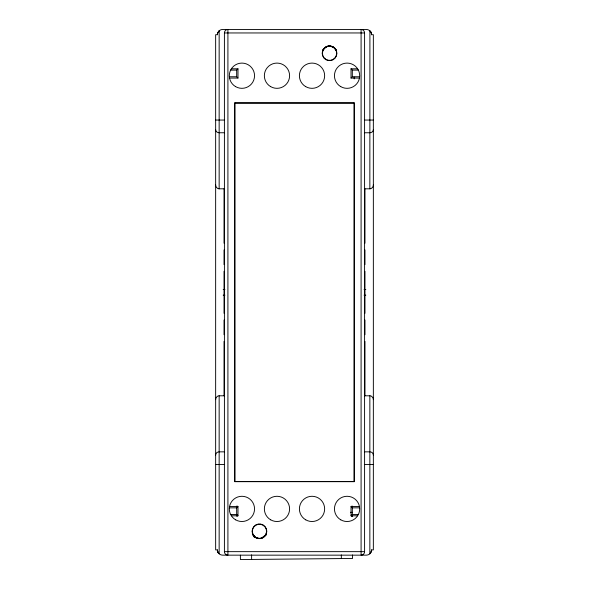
<?xml version="1.0" encoding="UTF-8"?>
<svg xmlns="http://www.w3.org/2000/svg" width="589" height="589" viewBox="0 0 589 589"><rect width="100%" height="100%" fill="white"/><g stroke="black" fill="none" stroke-linecap="round" stroke-linejoin="round"><path stroke-width="0.88" d="M252.593 535.114L252.666 533.892L255.398 537.374L259.454 538.626L263.511 537.374L266.235 533.892L266.316 535.114M336.385 49.903L336.334 50.713L333.845 47.51L330.127 46.126A3.534 1.738 0 0 0 328.684 46.163C326.365 44.992 321.955 51.935 322.713 49.903M371.423 551.252L371.49 550.98A3.49 3.092 89.3 0 0 371.615 549.898L373.352 549.898L373.352 34.707L371.6 34.707A5.257 5.257 0 0 0 366.343 29.45L222.657 29.45A5.257 5.257 0 0 0 217.4 34.707L215.648 34.707L215.648 549.898L217.4 549.898A5.257 5.257 0 0 0 222.657 555.155L366.343 555.155A5.257 5.257 0 0 0 371.6 549.898M217.584 33.323L217.518 33.595A3.49 3.092 89.3 0 0 217.385 34.707M322.765 50.713C324.672 44.573 334.419 44.573 336.334 50.713M371.203 551.908L371.217 551.878A4.373 4.27 63.9 0 0 371.504 551.326M266.073 534.267L265.153 535.762M218.571 31.379L219.152 30.79L219.152 188.811L224.409 188.811M370.429 553.233L369.848 553.815L369.848 395.801L364.591 395.801M229.82 78.065L237.978 78.065L236.675 76.761L236.675 70.106L237.978 68.803L231.632 68.803M359.18 78.065L351.022 78.065L352.325 76.761L359.577 76.761M354.203 481.677L354.203 102.928L234.797 102.928L234.797 481.677L354.203 481.677L354.203 102.928M234.797 481.677L234.797 102.928M229.43 507.843L236.675 507.843L237.978 506.54L229.82 506.54M357.368 515.802L351.022 515.802L352.325 514.499L352.325 507.843L351.022 506.54L359.18 506.54M263.099 537.521L260.544 538.42A3.593 1.745 0 0 1 258.63 538.456L255.574 537.382M350.389 512.349L352.112 512.334M224.409 32.955A3.505 3.505 0 0 1 227.914 29.45L227.914 555.147A3.505 3.505 0 0 1 224.409 551.65L224.409 32.955L364.584 32.955L364.591 551.65A3.505 3.505 0 0 1 361.086 555.155L361.086 29.457A3.505 3.505 0 0 1 364.591 32.955M351.022 78.065L351.022 68.803L357.368 68.803M230.336 70.106L236.675 70.106M351.022 68.803L352.325 70.106L358.664 70.106M229.43 76.761L236.675 76.761M234.923 103.046L354.077 103.046M215.655 120.053L224.409 120.053M364.591 120.053L373.345 120.053M224.409 132.761L219.152 132.761A3.505 3.173 0 0 1 215.648 129.58M364.591 132.761L369.848 132.761A3.505 3.173 0 0 0 373.352 129.58M364.591 188.811L369.848 188.811A3.247 3.247 0 0 0 371.46 188.377L372.785 187.059A4.16 4.16 0 0 0 373.352 184.939M223.179 289.464L224.932 289.464M364.068 289.464L365.821 289.464M223.179 295.141L224.932 295.141M364.068 295.141L365.821 295.141M215.648 399.666A4.16 4.16 0 0 1 216.215 397.546L217.54 396.228A3.247 3.247 0 0 1 219.152 395.793L224.409 395.801M224.409 451.851L219.152 451.851A3.505 3.173 0 0 0 215.648 455.025M364.591 451.851L369.848 451.851A3.505 3.173 0 0 1 373.352 455.025M215.655 464.552L224.409 464.552M364.591 464.552L373.345 464.552M234.923 481.559L354.077 481.559M352.325 507.843L359.577 507.843M230.336 514.499L236.675 514.499L237.978 515.802L231.632 515.802M352.325 514.499L358.664 514.499M224.416 551.65L364.584 551.65M370.429 31.379L369.907 30.842L369.848 188.811M218.571 553.233L219.152 553.815L219.152 395.801M253.756 535.762L252.828 534.267M217.797 551.908L217.783 551.878A5.662 5.573 -2.8 0 0 218.504 553.277M371.416 33.323L371.49 33.625A3.49 3.055 -90 0 1 371.578 34.707M217.569 551.238L217.518 551.01A3.49 3.055 -90 0 1 217.422 549.905M354.166 77.078L354.18 78.904M352.067 507.77L352.053 505.944L351.979 507.681M352.134 514.823L352.156 516.663M352.531 554.948L352.561 558.453L240.415 559.55L240.378 555.169M341.311 554.89L341.348 558.563M251.591 554.853L251.636 559.44M364.944 188.811L364.944 243.235M364.944 249.898L364.944 264.616M364.944 271.271L364.944 313.333M364.944 319.989L364.944 334.707M364.944 341.37L364.944 395.801M352.325 70.106L352.325 76.761M351.979 514.72L351.979 516.553M351.022 506.54L351.022 515.802M237.978 68.803L237.978 78.065M237.978 506.54L237.978 515.802M237.021 505.848L237.021 507.681M237.021 514.72L237.021 516.553M236.675 507.843L236.675 514.499M224.056 188.811L224.056 243.235M224.056 249.898L224.056 264.616M224.056 271.271L224.056 313.333M224.056 319.989L224.056 334.707M224.056 341.37L224.056 395.801M265.845 534.164A19.452 4.064 -40.4 0 1 265.646 534.554M264.542 535.696A13.032 5.632 -6.9 0 1 262.385 537.308M254.765 537.61A13.267 6.457 0 0 1 253.322 535.806M252.445 534.002A19.452 4.285 38.7 0 1 252.328 533.656M215.648 184.939A4.16 4.16 0 0 0 216.215 187.059L217.54 188.377A3.247 3.247 0 0 0 219.152 188.811M373.352 399.666A4.16 4.16 0 0 0 372.785 397.546L371.46 396.228A3.247 3.247 0 0 0 369.848 395.793M371.158 32.756A4.373 4.116 -84 0 1 371.35 33.33M370.496 31.327A5.662 5.573 -2.8 0 1 371.239 32.682M371.018 551.841A5.662 5.301 -33.7 0 1 370.253 553.1M217.842 551.849A4.373 4.116 -84 0 1 217.65 551.275M217.982 32.763A5.662 5.301 -33.7 0 1 218.747 31.504M217.496 33.279A4.373 4.27 63.9 0 1 217.702 32.689M255.898 537.477A7.112 7.112 0 0 0 266.559 531.322A7.112 7.112 0 0 0 255.898 525.167A7.112 7.112 0 0 0 255.898 537.477M255.773 537.698A7.362 7.362 0 0 0 266.81 531.322A7.362 7.362 0 0 0 255.773 524.954A7.362 7.362 0 0 0 255.773 537.698M235.622 519.822A12.619 12.619 0 0 0 254.544 508.896A12.619 12.619 0 0 0 235.622 497.97A12.619 12.619 0 0 0 235.622 519.822M270.668 519.822A12.619 12.619 0 0 0 289.597 508.896A12.619 12.619 0 0 0 270.668 497.97A12.619 12.619 0 0 0 270.668 519.822M305.713 519.822A12.619 12.619 0 0 0 324.642 508.896A12.619 12.619 0 0 0 305.713 497.97A12.619 12.619 0 0 0 305.713 519.822M340.759 519.822A12.619 12.619 0 0 0 359.688 508.896A12.619 12.619 0 0 0 340.759 497.97A12.619 12.619 0 0 0 340.759 519.822M235.622 86.642A12.619 12.619 0 0 0 254.544 75.709A12.619 12.619 0 0 0 235.622 64.783A12.619 12.619 0 0 0 235.622 86.642M270.668 86.642A12.619 12.619 0 0 0 289.597 75.709A12.619 12.619 0 0 0 270.668 64.783A12.619 12.619 0 0 0 270.668 86.642M305.713 86.642A12.619 12.619 0 0 0 324.642 75.709A12.619 12.619 0 0 0 305.713 64.783A12.619 12.619 0 0 0 305.713 86.642M340.759 86.642A12.619 12.619 0 0 0 359.688 75.709A12.619 12.619 0 0 0 340.759 64.783A12.619 12.619 0 0 0 340.759 86.642M325.555 59.165A7.112 7.112 0 0 0 336.636 53.798A7.112 7.112 0 0 0 326.453 46.884A7.112 7.112 0 0 0 325.555 59.165M325.864 59.658A7.362 7.362 0 0 0 336.908 53.282A7.362 7.362 0 0 0 325.864 46.906A7.362 7.362 0 0 0 325.864 59.658"/></g></svg>
